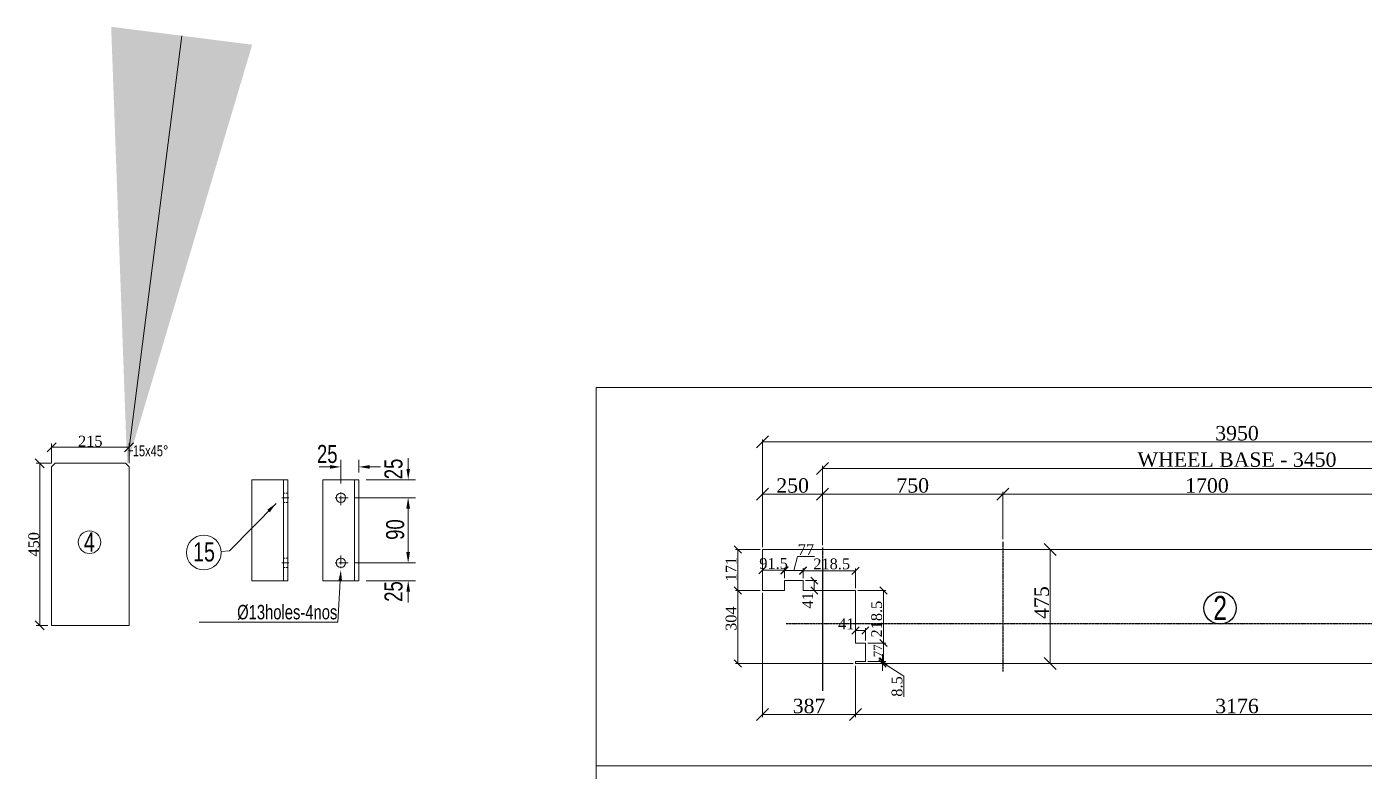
# Model space of a CAD drawing. Extents: x -1308 to 40334, y 1812 to 41869.
# Drawn here: x 31445 to 37013, y 38772 to 41869 of the extents above; entities that cross this region are included whole.
import ezdxf
from ezdxf import colors
from ezdxf.entities.mleader import LeaderData, LeaderLine
from ezdxf.math import Vec2, Vec3

# ---------------------------------------------------------------- set-up
doc = ezdxf.new("R2010")
doc.units = 0
doc.header["$LTSCALE"] = 0.4
doc.header["$MEASUREMENT"] = 0
for name, pattern in [('ACAD_ISO04W100', [30, 24, -3, 0, -3]), ('CENTER', [50.8, 31.75, -6.35, 6.35, -6.35]), ('HIDDEN', [9.525, 6.35, -3.175])]:
    doc.linetypes.add(name, pattern=pattern)
doc.layers.get('0').update_dxf_attribs({"lineweight": 20})
for name, color, linetype, lineweight in [('CENTRE', 3, 'CENTER', 9), ('Dim', 7, 'Continuous', 9), ('Hidden', 2, 'HIDDEN', 13)]:
    doc.layers.add(name, color=color, linetype=linetype, lineweight=lineweight)
doc.styles.add('Rome', font='times.ttf')
doc.styles.get("Standard").update_dxf_attribs({"font": 'swisscl.ttf'})
doc.dimstyles.new('swaminathan$0', dxfattribs={"dimscale": 5, "dimtxt": 5, "dimasz": 3, "dimexe": 2, "dimexo": 2, "dimgap": 1, "dimtad": 1, "dimzin": 9, "dimdsep": 46, "dimtxsty": 'Standard', "dimcen": -2, "dimclrd": 256, "dimclre": 256, "dimclrt": 256, "dimadec": 0, "dimazin": 0, "dimtfac": 0.7, "dimtofl": 0, "dimtmove": 1, "dimatfit": 3, "dimfxl": 1, "dimtolj": 2, "dimtzin": 9, "dimlwd": -1, "dimlwe": -1, "dimarcsym": 0})
doc.dimstyles.new('swaminathan$7', dxfattribs={"dimscale": 5, "dimtxt": 5, "dimasz": 5, "dimexe": 2, "dimexo": 2, "dimgap": 3, "dimtad": 1, "dimzin": 9, "dimdsep": 46, "dimtxsty": 'Standard', "dimcen": 2, "dimclrd": 256, "dimclre": 256, "dimadec": 0, "dimazin": 0, "dimtfac": 0.7, "dimtofl": 0, "dimtmove": 1, "dimatfit": 3, "dimfxl": 1, "dimtolj": 2, "dimtzin": 9, "dimlwd": -1, "dimlwe": -1, "dimarcsym": 0})

# ---------------------------------------------------------------- blocks, each defined once
blk = doc.blocks.new('_Oblique')
at = {"layer": 'Dim', "color": 0, "lineweight": -2}
blk.add_line((-0.5, -0.5), (0.5, 0.5), dxfattribs=at)
blk = doc.blocks.new('*D1084')
at = {"layer": 'Dim', "transparency": 16777216}
for p, q in [((22672, 28424.9), (22629.2, 28424.9)), ((22639.2, 28424.9), (22639.2, 27974.9)), ((22662, 27974.9), (22629.2, 27974.9))]:
    blk.add_line(p, q, dxfattribs=at)
at = {"layer": 'Dim', "transparency": 16777216, "xscale": 25, "yscale": 25, "zscale": 25}
for p, rotation in [((22639.2, 28424.9), 90), ((22639.2, 27974.9), 270)]:
    blk.add_blockref('_Oblique', p, dxfattribs=dict(at, rotation=rotation))
at = {"layer": 'Dim', "lineweight": -2, "transparency": 16777216, "insert": (22622.7, 28199.9), "char_height": 30, "attachment_point": 5, "rotation": 90, "style": 'Rome'}
blk.add_mtext('\\A2;450', dxfattribs=at)
blk = doc.blocks.new('*D1085')
at = {"layer": 'Dim', "transparency": 16777216}
for p, q in [((22672, 28424.9), (22672, 28479.3)), ((22887, 28424.9), (22887, 28479.3)), ((22672, 28469.3), (22887, 28469.3))]:
    blk.add_line(p, q, dxfattribs=at)
at = {"layer": 'Dim', "transparency": 16777216, "xscale": 25, "yscale": 25, "zscale": 25, "rotation": 180}
blk.add_blockref('_Oblique', (22672, 28469.3), dxfattribs=at)
at = {"layer": 'Dim', "transparency": 16777216, "xscale": 25, "yscale": 25, "zscale": 25}
blk.add_blockref('_Oblique', (22887, 28469.3), dxfattribs=at)
at = {"layer": 'Dim', "lineweight": -2, "transparency": 16777216, "insert": (22779.5, 28485.8), "char_height": 30, "attachment_point": 5, "style": 'Rome'}
blk.add_mtext('\\A2;215', dxfattribs=at)
blk = doc.blocks.new('*D1192')
at = {"transparency": 16777216}
for p, q in [((29924.8, 30675.9), (30008, 30675.9)), ((29998, 30660.9), (29998, 30600.9)), ((29924.8, 30585.9), (30008, 30585.9))]:
    blk.add_line(p, q, dxfattribs=at)
for points in [[(29995.5, 30660.9), (30000.5, 30660.9), (29998, 30675.9)], [(29995.5, 30600.9), (30000.5, 30600.9), (29998, 30585.9)]]:
    blk.add_solid(points, dxfattribs=at)
at = {"transparency": 16777216, "insert": (29980.2, 30631.8), "char_height": 25, "attachment_point": 5, "rotation": 90}
blk.add_mtext('\\A2;90', dxfattribs=at)
blk = doc.blocks.new('*D1193')
at = {"transparency": 16777216}
for p, q in [((29998.2, 30715.9), (29998.2, 30730.9)), ((29939.8, 30700.9), (30008.2, 30700.9)), ((29924.8, 30675.9), (30008.2, 30675.9)), ((29998.2, 30660.9), (29998.2, 30645.9))]:
    blk.add_line(p, q, dxfattribs=at)
for points in [[(29995.7, 30715.9), (30000.7, 30715.9), (29998.2, 30700.9)], [(29995.7, 30660.9), (30000.7, 30660.9), (29998.2, 30675.9)]]:
    blk.add_solid(points, dxfattribs=at)
at = {"transparency": 16777216, "insert": (29977.9, 30715.9), "char_height": 25, "attachment_point": 5, "rotation": 90}
blk.add_mtext('\\A2;25', dxfattribs=at)
blk = doc.blocks.new('*D1194')
at = {"transparency": 16777216}
for p, q in [((29998.2, 30600.9), (29998.2, 30615.9)), ((29924.8, 30585.9), (30008.2, 30585.9)), ((29939.8, 30560.9), (30008.2, 30560.9)), ((29998.2, 30545.9), (29998.2, 30530.9))]:
    blk.add_line(p, q, dxfattribs=at)
for points in [[(29995.7, 30600.9), (30000.7, 30600.9), (29998.2, 30585.9)], [(29995.7, 30545.9), (30000.7, 30545.9), (29998.2, 30560.9)]]:
    blk.add_solid(points, dxfattribs=at)
at = {"transparency": 16777216, "insert": (29977.9, 30545.9), "char_height": 25, "attachment_point": 5, "rotation": 90}
blk.add_mtext('\\A2;25', dxfattribs=at)
blk = doc.blocks.new('*D1195')
at = {"transparency": 16777216}
for p, q in [((29889.8, 30718.7), (29874.8, 30718.7)), ((29904.8, 30695.9), (29904.8, 30728.7)), ((29929.8, 30710.9), (29929.8, 30728.7)), ((29944.8, 30718.7), (29959.8, 30718.7))]:
    blk.add_line(p, q, dxfattribs=at)
for points in [[(29889.8, 30721.2), (29889.8, 30716.2), (29904.8, 30718.7)], [(29944.8, 30721.2), (29944.8, 30716.2), (29929.8, 30718.7)]]:
    blk.add_solid(points, dxfattribs=at)
at = {"transparency": 16777216, "insert": (29885.9, 30736.5), "char_height": 25, "attachment_point": 5}
blk.add_mtext('\\A2;25', dxfattribs=at)
blk = doc.blocks.new('*D1288')
at = {"layer": 'Dim', "transparency": 16777216}
for p, q in [((34895.1, 39209.7), (34895.1, 38997.2)), ((38071.1, 39166.7), (38071.1, 38997.2)), ((34895.1, 39007.2), (38071.1, 39007.2))]:
    blk.add_line(p, q, dxfattribs=at)
at = {"layer": 'Dim', "transparency": 16777216, "xscale": 50, "yscale": 50, "zscale": 50, "rotation": 180}
blk.add_blockref('_Oblique', (34895.1, 39007.2), dxfattribs=at)
at = {"layer": 'Dim', "transparency": 16777216, "xscale": 50, "yscale": 50, "zscale": 50}
blk.add_blockref('_Oblique', (38071.1, 39007.2), dxfattribs=at)
at = {"layer": 'Dim', "lineweight": -2, "transparency": 16777216, "insert": (36483.1, 39042.8), "char_height": 60, "attachment_point": 5, "style": 'Rome'}
blk.add_mtext('\\A2;3176', dxfattribs=at)
blk = doc.blocks.new('*D1289')
at = {"layer": 'Dim', "transparency": 16777216}
for p, q in [((34508.1, 39704.7), (34508.1, 40152.2)), ((38458.1, 39704.7), (38458.1, 40152.2)), ((34508.1, 40142.2), (38458.1, 40142.2))]:
    blk.add_line(p, q, dxfattribs=at)
at = {"layer": 'Dim', "transparency": 16777216, "xscale": 50, "yscale": 50, "zscale": 50, "rotation": 180}
blk.add_blockref('_Oblique', (34508.1, 40142.2), dxfattribs=at)
at = {"layer": 'Dim', "transparency": 16777216, "xscale": 50, "yscale": 50, "zscale": 50}
blk.add_blockref('_Oblique', (38458.1, 40142.2), dxfattribs=at)
at = {"layer": 'Dim', "lineweight": -2, "transparency": 16777216, "insert": (36483.1, 40177.8), "char_height": 60, "attachment_point": 5, "style": 'Rome'}
blk.add_mtext('\\A2;3950', dxfattribs=at)
blk = doc.blocks.new('*D1290')
at = {"layer": 'Dim', "transparency": 16777216}
for p, q in [((34758.1, 39712.7), (34758.1, 40041.9)), ((38208.1, 39712.7), (38208.1, 40041.9)), ((38208.1, 40031.9), (34758.1, 40031.9))]:
    blk.add_line(p, q, dxfattribs=at)
at = {"layer": 'Dim', "transparency": 16777216, "xscale": 50, "yscale": 50, "zscale": 50, "rotation": 180}
blk.add_blockref('_Oblique', (34758.1, 40031.9), dxfattribs=at)
at = {"layer": 'Dim', "transparency": 16777216, "xscale": 50, "yscale": 50, "zscale": 50}
blk.add_blockref('_Oblique', (38208.1, 40031.9), dxfattribs=at)
at = {"layer": 'Dim', "lineweight": -2, "transparency": 16777216, "insert": (36483.1, 40067.6), "char_height": 60, "attachment_point": 5, "style": 'Rome'}
blk.add_mtext('\\A2;WHEEL BASE - 3450', dxfattribs=at)
blk = doc.blocks.new('*D1291')
at = {"layer": 'Dim', "transparency": 16777216}
for p, q in [((34758.1, 39712.7), (34758.1, 39934.8)), ((34758.1, 39924.8), (35508.1, 39924.8)), ((35508.1, 39736.7), (35508.1, 39934.8))]:
    blk.add_line(p, q, dxfattribs=at)
at = {"layer": 'Dim', "transparency": 16777216, "xscale": 50, "yscale": 50, "zscale": 50, "rotation": 180}
blk.add_blockref('_Oblique', (34758.1, 39924.8), dxfattribs=at)
at = {"layer": 'Dim', "transparency": 16777216, "xscale": 50, "yscale": 50, "zscale": 50}
blk.add_blockref('_Oblique', (35508.1, 39924.8), dxfattribs=at)
at = {"layer": 'Dim', "lineweight": -2, "transparency": 16777216, "insert": (35133.1, 39960.4), "char_height": 60, "attachment_point": 5, "style": 'Rome'}
blk.add_mtext('\\A2;750', dxfattribs=at)
blk = doc.blocks.new('*D1292')
at = {"layer": 'Dim', "transparency": 16777216}
for p, q in [((34508.1, 39712.7), (34508.1, 39934.8)), ((34758.1, 39924.8), (34508.1, 39924.8)), ((34758.1, 39712.7), (34758.1, 39934.8))]:
    blk.add_line(p, q, dxfattribs=at)
at = {"layer": 'Dim', "transparency": 16777216, "xscale": 50, "yscale": 50, "zscale": 50, "rotation": 180}
blk.add_blockref('_Oblique', (34508.1, 39924.8), dxfattribs=at)
at = {"layer": 'Dim', "transparency": 16777216, "xscale": 50, "yscale": 50, "zscale": 50}
blk.add_blockref('_Oblique', (34758.1, 39924.8), dxfattribs=at)
at = {"layer": 'Dim', "lineweight": -2, "transparency": 16777216, "insert": (34633.1, 39960.3), "char_height": 60, "attachment_point": 5, "style": 'Rome'}
blk.add_mtext('\\A2;250', dxfattribs=at)
blk = doc.blocks.new('*D1295')
at = {"layer": 'Dim', "transparency": 16777216}
for p, q in [((35508.1, 39736.7), (35508.1, 39934.8)), ((37208.1, 39924.8), (35508.1, 39924.8)), ((37208.1, 39724.7), (37208.1, 39934.8))]:
    blk.add_line(p, q, dxfattribs=at)
at = {"layer": 'Dim', "transparency": 16777216, "xscale": 50, "yscale": 50, "zscale": 50, "rotation": 180}
blk.add_blockref('_Oblique', (35508.1, 39924.8), dxfattribs=at)
at = {"layer": 'Dim', "transparency": 16777216, "xscale": 50, "yscale": 50, "zscale": 50}
blk.add_blockref('_Oblique', (37208.1, 39924.8), dxfattribs=at)
at = {"layer": 'Dim', "lineweight": -2, "transparency": 16777216, "insert": (36358.1, 39960.4), "char_height": 60, "attachment_point": 5, "style": 'Rome'}
blk.add_mtext('\\A2;1700', dxfattribs=at)
blk = doc.blocks.new('*D1302')
at = {"layer": 'Dim', "transparency": 16777216}
for p, q in [((34638.1, 39606.9), (34652.9, 39665.7)), ((34652.9, 39665.7), (34724, 39665.7)), ((34599.6, 39574.7), (34599.6, 39616.9)), ((34599.6, 39606.9), (34676.6, 39606.9)), ((34676.6, 39574.7), (34676.6, 39616.9))]:
    blk.add_line(p, q, dxfattribs=at)
at = {"layer": 'Dim', "transparency": 16777216, "xscale": 30, "yscale": 30, "zscale": 30, "rotation": 180}
blk.add_blockref('_Oblique', (34599.6, 39606.9), dxfattribs=at)
at = {"layer": 'Dim', "transparency": 16777216, "xscale": 30, "yscale": 30, "zscale": 30}
blk.add_blockref('_Oblique', (34676.6, 39606.9), dxfattribs=at)
at = {"layer": 'Dim', "lineweight": -2, "transparency": 16777216, "insert": (34688.5, 39693.6), "char_height": 45, "attachment_point": 5, "style": 'Rome'}
blk.add_mtext('\\A2;77', dxfattribs=at)
blk = doc.blocks.new('*D1303')
at = {"layer": 'Dim', "transparency": 16777216}
for p, q in [((34676.6, 39574.7), (34676.6, 39615.9)), ((34676.6, 39605.9), (34895.1, 39605.9)), ((34895.1, 39533.7), (34895.1, 39615.9))]:
    blk.add_line(p, q, dxfattribs=at)
at = {"layer": 'Dim', "transparency": 16777216, "xscale": 30, "yscale": 30, "zscale": 30, "rotation": 180}
blk.add_blockref('_Oblique', (34676.6, 39605.9), dxfattribs=at)
at = {"layer": 'Dim', "transparency": 16777216, "xscale": 30, "yscale": 30, "zscale": 30}
blk.add_blockref('_Oblique', (34895.1, 39605.9), dxfattribs=at)
at = {"layer": 'Dim', "lineweight": -2, "transparency": 16777216, "insert": (34795.8, 39633.9), "char_height": 45, "attachment_point": 5, "style": 'Rome'}
blk.add_mtext('\\A2;218.5', dxfattribs=at)
blk = doc.blocks.new('*D1304')
at = {"layer": 'Dim', "transparency": 16777216}
for p, q in [((34508.1, 39533.7), (34508.1, 39617.9)), ((34599.6, 39607.9), (34508.1, 39607.9)), ((34599.6, 39574.7), (34599.6, 39617.9))]:
    blk.add_line(p, q, dxfattribs=at)
at = {"layer": 'Dim', "transparency": 16777216, "xscale": 30, "yscale": 30, "zscale": 30, "rotation": 180}
blk.add_blockref('_Oblique', (34508.1, 39607.9), dxfattribs=at)
at = {"layer": 'Dim', "transparency": 16777216, "xscale": 30, "yscale": 30, "zscale": 30}
blk.add_blockref('_Oblique', (34599.6, 39607.9), dxfattribs=at)
at = {"layer": 'Dim', "lineweight": -2, "transparency": 16777216, "insert": (34553.8, 39635.8), "char_height": 45, "attachment_point": 5, "style": 'Rome'}
blk.add_mtext('\\A2;91.5', dxfattribs=at)
blk = doc.blocks.new('*D1305')
at = {"layer": 'Dim', "transparency": 16777216}
for p, q in [((34686.6, 39564.7), (34733.3, 39564.7)), ((34723.3, 39564.7), (34723.3, 39523.7)), ((34686.6, 39523.7), (34733.3, 39523.7))]:
    blk.add_line(p, q, dxfattribs=at)
at = {"layer": 'Dim', "transparency": 16777216, "xscale": 30, "yscale": 30, "zscale": 30}
for p, rotation in [((34723.3, 39564.7), 90), ((34723.3, 39523.7), 270)]:
    blk.add_blockref('_Oblique', p, dxfattribs=dict(at, rotation=rotation))
at = {"layer": 'Dim', "lineweight": -2, "transparency": 16777216, "insert": (34695.8, 39482.8), "char_height": 45, "attachment_point": 5, "rotation": 90, "style": 'Rome'}
blk.add_mtext('\\A2;41', dxfattribs=at)
blk = doc.blocks.new('*D1306')
at = {"layer": 'Dim', "transparency": 16777216}
for p, q in [((34498.1, 39694.7), (34394.9, 39694.7)), ((34404.9, 39694.7), (34404.9, 39523.7)), ((34498.1, 39523.7), (34394.9, 39523.7))]:
    blk.add_line(p, q, dxfattribs=at)
at = {"layer": 'Dim', "transparency": 16777216, "xscale": 30, "yscale": 30, "zscale": 30}
for p, rotation in [((34404.9, 39694.7), 90), ((34404.9, 39523.7), 270)]:
    blk.add_blockref('_Oblique', p, dxfattribs=dict(at, rotation=rotation))
at = {"layer": 'Dim', "lineweight": -2, "transparency": 16777216, "insert": (34376.9, 39612.7), "char_height": 45, "attachment_point": 5, "rotation": 90, "style": 'Rome'}
blk.add_mtext('\\A2;171', dxfattribs=at)
blk = doc.blocks.new('*D1312')
at = {"layer": 'Dim', "transparency": 16777216}
for p, q in [((34905.1, 39523.7), (35021.3, 39523.7)), ((35011.3, 39523.7), (35011.3, 39305.2)), ((34946.1, 39305.2), (35021.3, 39305.2))]:
    blk.add_line(p, q, dxfattribs=at)
at = {"layer": 'Dim', "transparency": 16777216, "xscale": 30, "yscale": 30, "zscale": 30}
for p, rotation in [((35011.3, 39523.7), 90), ((35011.3, 39305.2), 270)]:
    blk.add_blockref('_Oblique', p, dxfattribs=dict(at, rotation=rotation))
at = {"layer": 'Dim', "lineweight": -2, "transparency": 16777216, "insert": (34983.3, 39404.7), "char_height": 45, "attachment_point": 5, "rotation": 90, "style": 'Rome'}
blk.add_mtext('\\A2;218.5', dxfattribs=at)
blk = doc.blocks.new('*D1313')
at = {"layer": 'Dim', "transparency": 16777216}
for p, q in [((34946.1, 39305.2), (35021.3, 39305.2)), ((35011.3, 39305.2), (35011.3, 39228.2)), ((34946.1, 39228.2), (35021.3, 39228.2))]:
    blk.add_line(p, q, dxfattribs=at)
at = {"layer": 'Dim', "transparency": 16777216, "xscale": 30, "yscale": 30, "zscale": 30}
for p, rotation in [((35011.3, 39305.2), 90), ((35011.3, 39228.2), 270)]:
    blk.add_blockref('_Oblique', p, dxfattribs=dict(at, rotation=rotation))
at = {"layer": 'Dim', "lineweight": -2, "transparency": 16777216, "insert": (34988.4, 39272.8), "char_height": 35, "attachment_point": 5, "rotation": 90, "style": 'Rome'}
blk.add_mtext('\\A2;77', dxfattribs=at)
blk = doc.blocks.new('*D1314')
at = {"layer": 'Dim', "transparency": 16777216}
for p, q in [((35007.2, 39228.2), (35007.2, 39258.2)), ((34905.1, 39219.7), (35017.2, 39219.7)), ((34946.1, 39228.2), (35017.2, 39228.2)), ((35007.2, 39228.2), (35007.2, 39219.7)), ((35007.2, 39223.9), (35096.1, 39166.7)), ((35007.2, 39219.7), (35007.2, 39189.7)), ((35096.1, 39166.7), (35096.1, 39082))]:
    blk.add_line(p, q, dxfattribs=at)
at = {"layer": 'Dim', "transparency": 16777216, "xscale": 30, "yscale": 30, "zscale": 30}
for p, rotation in [((35007.2, 39228.2), 270), ((35007.2, 39219.7), 90)]:
    blk.add_blockref('_Oblique', p, dxfattribs=dict(at, rotation=rotation))
at = {"layer": 'Dim', "lineweight": -2, "transparency": 16777216, "insert": (35068.1, 39124.3), "char_height": 45, "attachment_point": 5, "rotation": 90, "style": 'Rome'}
blk.add_mtext('\\A2;8.5', dxfattribs=at)
blk = doc.blocks.new('*D1315')
at = {"layer": 'Dim', "transparency": 16777216}
for p, q in [((34895.1, 39315.2), (34895.1, 39367.1)), ((34936.1, 39315.2), (34936.1, 39367.1)), ((34936.1, 39357.1), (34895.1, 39357.1))]:
    blk.add_line(p, q, dxfattribs=at)
at = {"layer": 'Dim', "transparency": 16777216, "xscale": 30, "yscale": 30, "zscale": 30, "rotation": 180}
blk.add_blockref('_Oblique', (34895.1, 39357.1), dxfattribs=at)
at = {"layer": 'Dim', "transparency": 16777216, "xscale": 30, "yscale": 30, "zscale": 30}
blk.add_blockref('_Oblique', (34936.1, 39357.1), dxfattribs=at)
at = {"layer": 'Dim', "lineweight": -2, "transparency": 16777216, "insert": (34856.5, 39384.6), "char_height": 45, "attachment_point": 5, "style": 'Rome'}
blk.add_mtext('\\A2;41', dxfattribs=at)
blk = doc.blocks.new('*D1316')
at = {"layer": 'Dim', "transparency": 16777216}
for p, q in [((34498.1, 39523.7), (34395, 39523.7)), ((34405, 39523.7), (34405, 39219.7)), ((34885.1, 39219.7), (34395, 39219.7))]:
    blk.add_line(p, q, dxfattribs=at)
at = {"layer": 'Dim', "transparency": 16777216, "xscale": 30, "yscale": 30, "zscale": 30}
for p, rotation in [((34405, 39523.7), 90), ((34405, 39219.7), 270)]:
    blk.add_blockref('_Oblique', p, dxfattribs=dict(at, rotation=rotation))
at = {"layer": 'Dim', "lineweight": -2, "transparency": 16777216, "insert": (34377.1, 39406.7), "char_height": 45, "attachment_point": 5, "rotation": 90, "style": 'Rome'}
blk.add_mtext('\\A2;304', dxfattribs=at)
blk = doc.blocks.new('*D1317')
at = {"layer": 'Dim', "transparency": 16777216}
for p, q in [((34508.1, 39513.7), (34508.1, 38997.2)), ((34895.1, 39209.7), (34895.1, 38997.2)), ((34508.1, 39007.2), (34895.1, 39007.2))]:
    blk.add_line(p, q, dxfattribs=at)
at = {"layer": 'Dim', "transparency": 16777216, "xscale": 50, "yscale": 50, "zscale": 50, "rotation": 180}
blk.add_blockref('_Oblique', (34508.1, 39007.2), dxfattribs=at)
at = {"layer": 'Dim', "transparency": 16777216, "xscale": 50, "yscale": 50, "zscale": 50}
blk.add_blockref('_Oblique', (34895.1, 39007.2), dxfattribs=at)
at = {"layer": 'Dim', "lineweight": -2, "transparency": 16777216, "insert": (34701.6, 39042.8), "char_height": 60, "attachment_point": 5, "style": 'Rome'}
blk.add_mtext('\\A2;387', dxfattribs=at)
blk = doc.blocks.new('*D1327')
at = {"layer": 'Dim', "transparency": 16777216}
for p, q in [((35518.1, 39694.7), (35716, 39694.7)), ((35706, 39219.7), (35706, 39694.7)), ((35518.1, 39219.7), (35716, 39219.7))]:
    blk.add_line(p, q, dxfattribs=at)
at = {"layer": 'Dim', "transparency": 16777216, "xscale": 50, "yscale": 50, "zscale": 50}
for p, rotation in [((35706, 39694.7), 90), ((35706, 39219.7), 270)]:
    blk.add_blockref('_Oblique', p, dxfattribs=dict(at, rotation=rotation))
at = {"layer": 'Dim', "lineweight": -2, "transparency": 16777216, "insert": (35670.4, 39473.5), "char_height": 60, "attachment_point": 5, "rotation": 90, "style": 'Rome'}
blk.add_mtext('\\A2;475', dxfattribs=at)
blk = doc.blocks.new('15T EC Diaphram')
at = {"color": 0}
for p, q in [((22681.969, 28424.921), (22671.969, 28414.921)), ((22671.969, 27974.921), (22671.969, 28414.921)), ((22681.969, 28424.921), (22876.969, 28424.921)), ((22876.969, 28424.921), (22886.969, 28414.921)), ((22886.969, 28414.921), (22886.969, 27974.921)), ((22671.969, 27974.921), (22886.969, 27974.921))]:
    blk.add_line(p, q, dxfattribs=at)
at = {"layer": 'Dim', "lineweight": -2}
blk.add_circle((22777.41, 28205.749), 31.396, dxfattribs=at)
at = {"layer": 'Dim', "lineweight": -2, "insert": (22777.019, 28206.528), "char_height": 53.333, "attachment_point": 5}
blk.add_mtext('4', dxfattribs=at)
at = {"layer": 'Dim', "lineweight": -2}
dim = blk.add_linear_dim(base=(22886.969, 28469.273), p1=(22671.969, 28414.921), p2=(22886.969, 28414.921), dimstyle='swaminathan$0', override={"dimtxt": 6, "dimasz": 5, "dimgap": 0.25, "dimtxsty": 'Rome', "dimblk1": 'Oblique', "dimblk2": 'Oblique', "dimsah": 1}, dxfattribs=at)
dim.commit()
dim.dimension.update_dxf_attribs({"geometry": '*D1085', "text_midpoint": (22779.469, 28469.273), "dimtype": 128})
dim = blk.add_linear_dim(base=(22639.246, 27974.921), p1=(22681.969, 28424.921), p2=(22671.969, 27974.921), angle=90, dimstyle='swaminathan$0', override={"dimtxt": 6, "dimasz": 5, "dimgap": 0.25, "dimtxsty": 'Rome', "dimblk1": 'Oblique', "dimblk2": 'Oblique', "dimsah": 1}, dxfattribs=at)
dim.commit()
dim.dimension.update_dxf_attribs({"geometry": '*D1084', "text_midpoint": (22639.246, 28199.921), "dimtype": 128})
at = {"color": 0}
ml = blk.add_multileader_mtext('Standard', dxfattribs=at)
ml.set_content('15x45%%D')
ml.set_leader_properties(linetype='ByLayer', lineweight=-1)
ml.build(insert=Vec2(0, 0))
ml.multileader.update_dxf_attribs({"text_right_attachment_type": 6, "dogleg_length": 0.36, "arrow_head_size": 1200})
ctx = ml.context
ctx.base_point, ctx.char_height, ctx.arrow_head_size, ctx.landing_gap_size, ctx.plane_origin = Vec3(22897.191, 28459.004), 30, 1200, 0.09, Vec3(22886.969, 28414.921)
ctx.right_attachment = 6
notes = []
notes.append((ctx, [(0, (1, 1, 0), (22886.571, 28459.004), (1, 0), 10.621, [(0, [(22881.642, 28420.248)], 0, [])])]))
ctx.mtext.insert, ctx.mtext.flow_direction = Vec3(22897.281, 28474.309), 5
for ctx, leaders in notes:
    for number, flags, end, landing, length, lines in leaders:
        leader = LeaderData()
        leader.index, (leader.has_last_leader_line, leader.has_dogleg_vector, leader.attachment_direction) = number, flags
        leader.last_leader_point, leader.dogleg_vector, leader.dogleg_length = Vec3(end), Vec3(landing), length
        for number, points, colour, breaks in lines:
            line = LeaderLine()
            line.index, line.vertices, line.color, line.breaks = number, Vec3.list(points), colors.encode_raw_color(colour), breaks
            leader.lines.append(line)
        ctx.leaders.append(leader)
blk = doc.blocks.new('angle lj')
for p, q in [((29831.295, 30560.866), (29831.295, 30700.866)), ((29879.802, 30560.866), (29879.802, 30700.866)), ((29879.802, 30700.866), (29929.802, 30700.866)), ((29923.802, 30700.866), (29923.802, 30560.866)), ((29929.802, 30560.866), (29929.802, 30700.866)), ((29879.802, 30560.866), (29929.802, 30560.866))]:
    blk.add_line(p, q)
for centre in [(29904.802, 30675.866), (29904.802, 30585.866)]:
    blk.add_circle(centre, 6.5)
at = {"layer": 'CENTRE'}
for p, q in [((29904.802, 30665.866), (29904.802, 30685.866)), ((29832.577, 30675.866), (29822.795, 30675.866)), ((29914.802, 30675.866), (29894.802, 30675.866)), ((29904.802, 30595.866), (29904.802, 30575.866)), ((29832.577, 30585.866), (29822.795, 30585.866)), ((29914.802, 30585.866), (29894.802, 30585.866))]:
    blk.add_line(p, q, dxfattribs=at)
at = {"layer": 'Dim', "lineweight": -2}
for p, q in [((29831.295, 30700.866), (29781.295, 30700.866)), ((29781.295, 30700.866), (29781.295, 30560.866)), ((29825.295, 30700.866), (29825.295, 30560.866)), ((29831.295, 30560.866), (29781.295, 30560.866))]:
    blk.add_line(p, q, dxfattribs=at)
blk.add_circle((29714.433, 30599.914), 24.114, dxfattribs=at)
at = {"layer": 'Hidden', "color": 0}
for p, q in [((29831.295, 30682.366), (29825.295, 30682.366)), ((29831.295, 30669.366), (29825.295, 30669.366)), ((29831.295, 30592.366), (29825.295, 30592.366)), ((29831.295, 30579.366), (29825.295, 30579.366))]:
    blk.add_line(p, q, dxfattribs=at)
at = {"layer": 'Dim', "lineweight": -2, "insert": (29714.824, 30600.693), "char_height": 26.6667, "attachment_point": 5}
blk.add_mtext('15', dxfattribs=at)
at = {"color": 0}
dim = blk.add_linear_dim(base=(29904.802, 30718.696), p1=(29929.802, 30700.866), p2=(29904.802, 30685.866), dimstyle='swaminathan$0', dxfattribs=at)
dim.commit()
dim.dimension.update_dxf_attribs({"geometry": '*D1195', "text_midpoint": (29885.883, 30718.696), "dimtype": 128})
for base, p1, p2, angle, picture, middle in [((29998.222, 30700.866), (29914.802, 30675.866), (29929.802, 30700.866), 90, '*D1193', (29995.722, 30715.866)), ((29998.012, 30585.866), (29914.802, 30675.866), (29914.802, 30585.866), 90, '*D1192', (29998.012, 30631.755)), ((29998.222, 30560.866), (29914.802, 30585.866), (29929.802, 30560.866), 270, '*D1194', (29995.722, 30545.866))]:
    dim = blk.add_linear_dim(base=base, p1=p1, p2=p2, angle=angle, dimstyle='swaminathan$0', dxfattribs=at)
    dim.commit()
    dim.dimension.update_dxf_attribs({"geometry": picture, "text_midpoint": middle, "dimtype": 128})
at = {"lineweight": -2}
blk.add_leader([(29814.758, 30668.151), (29749.984, 30602.143), (29738.5, 30601.423)], dimstyle='swaminathan$7', override={"dimasz": 3, "dimtad": 0}, dxfattribs=at)
at = {"color": 0}
ml = blk.add_multileader_mtext('Standard', dxfattribs=at)
ml.set_content('%%C13holes-4nos')
ml.set_leader_properties(linetype='ByLayer', lineweight=-1)
ml.build(insert=Vec2(0, 0))
ml.multileader.update_dxf_attribs({"text_right_attachment_type": 6, "dogleg_length": 0.36, "arrow_head_size": 15})
ctx = ml.context
ctx.base_point, ctx.char_height, ctx.arrow_head_size, ctx.landing_gap_size, ctx.plane_origin = Vec3(29753.63, 30516.998), 20, 15, 0.09, Vec3(29683.444, 30457.471)
ctx.right_attachment, ctx.text_align_type = 6, 2
notes = []
notes.append((ctx, [(1, (1, 1, 0), (29900.317, 30503.332), (-1, 0), 0.36, [(0, [(29904.802, 30575.866)], 0, [])])]))
ctx.mtext.insert, ctx.mtext.alignment, ctx.mtext.flow_direction = Vec3(29899.867, 30527.332), 3, 5
for ctx, leaders in notes:
    for number, flags, end, landing, length, lines in leaders:
        leader = LeaderData()
        leader.index, (leader.has_last_leader_line, leader.has_dogleg_vector, leader.attachment_direction) = number, flags
        leader.last_leader_point, leader.dogleg_vector, leader.dogleg_length = Vec3(end), Vec3(landing), length
        for number, points, colour, breaks in lines:
            line = LeaderLine()
            line.index, line.vertices, line.color, line.breaks = number, Vec3.list(points), colors.encode_raw_color(colour), breaks
            leader.lines.append(line)
        ctx.leaders.append(leader)

msp = doc.modelspace()

# ---------------------------------------------------------------- linework, layer by layer
at = {"color": 0}
for p, q in [((34508.096, 39694.663), (38458.096, 39694.663)), ((34508.096, 39694.663), (34508.096, 39523.663)), ((34599.596, 39523.663), (34599.596, 39564.663)), ((34599.596, 39564.663), (34676.596, 39564.663)), ((34676.596, 39564.663), (34676.596, 39523.663)), ((34599.596, 39523.663), (34508.096, 39523.663)), ((34895.096, 39523.663), (34676.596, 39523.663)), ((34895.096, 39523.663), (34895.096, 39305.163)), ((34895.096, 39305.163), (34936.096, 39305.163)), ((34936.096, 39305.163), (34936.096, 39228.163)), ((34895.096, 39228.163), (34895.096, 39219.663)), ((34936.096, 39228.163), (34895.096, 39228.163)), ((34895.096, 39219.663), (38071.096, 39219.663))]:
    msp.add_line(p, q, dxfattribs=at)
at = {"color": 7, "true_color": 0xffffff}
msp.add_line((34758.096, 39621.663), (34758.096, 39131.663), dxfattribs=at)
msp.add_line((34758.096, 39621.663), (34758.096, 39131.663), dxfattribs=at)
at = {"color": 0}
for points in [[(33815.635, 40368.05), (38931.504, 40368.05), (38931.504, 38793.909), (33815.635, 38793.909)], [(33815.635, 38793.909), (38931.504, 38793.909), (38931.504, 37219.767), (33815.635, 37219.767)]]:
    msp.add_lwpolyline(points, close=True, dxfattribs=at)
at = {"layer": 'CENTRE', "color": 0, "linetype": 'ACAD_ISO04W100', "lineweight": -2}
for p, q in [((34758.096, 39702.663), (34758.096, 39106.663)), ((35508.096, 39726.663), (35508.096, 39186.663)), ((34758.096, 39646.663), (34758.096, 39106.663)), ((34606.753, 39386.663), (38466.096, 39386.663))]:
    msp.add_line(p, q, dxfattribs=at)
at = {"layer": 'Dim', "lineweight": -2}
msp.add_circle((36412.561, 39450.398), 67.096, dxfattribs=at)

# ---------------------------------------------------------------- block references
at = {"color": 0}
for name, p, xscale, yscale, zscale in [('15T EC Diaphram', (-2459.713, -2584.117), 1.5, 1.5, 1.5), ('angle lj', (-56961.726, -52118.203), 3, 3, 3)]:
    msp.add_blockref(name, p, dxfattribs=dict(at, xscale=xscale, yscale=yscale, zscale=zscale))

# ---------------------------------------------------------------- texts
at = {"layer": 'Dim', "lineweight": -2, "insert": (36412.952, 39451.178), "char_height": 100, "attachment_point": 5}
msp.add_mtext('2', dxfattribs=at)

# ---------------------------------------------------------------- dimensions: what is measured, and where the dimension line sits
at = {"layer": 'Dim', "lineweight": -2}
dim = msp.add_linear_dim(base=(34758.096, 40031.939), p1=(38208.096, 39702.663), p2=(34758.096, 39702.663), text='WHEEL BASE - <>', dimstyle='swaminathan$0', override={"dimtxt": 12, "dimasz": 10, "dimtxsty": 'Rome', "dimblk1": 'Oblique', "dimblk2": 'Oblique', "dimsah": 1}, dxfattribs=at)
dim.commit()
dim.dimension.update_dxf_attribs({"geometry": '*D1290', "text_midpoint": (36483.096, 40067.609)})
for base, p1, p2, picture, middle in [((38458.096, 40142.152), (34508.096, 39694.663), (38458.096, 39694.663), '*D1289', (36483.096, 40177.758)), ((34508.096, 39924.802), (34758.096, 39702.663), (34508.096, 39702.663), '*D1292', (34633.096, 39960.321)), ((35508.096, 39924.802), (34758.096, 39702.663), (35508.096, 39726.663), '*D1291', (35133.096, 39960.408)), ((35508.096, 39924.802), (37208.096, 39714.663), (35508.096, 39726.663), '*D1295', (36358.096, 39960.408))]:
    dim = msp.add_linear_dim(base=base, p1=p1, p2=p2, dimstyle='swaminathan$0', override={"dimtxt": 12, "dimasz": 10, "dimtxsty": 'Rome', "dimblk1": 'Oblique', "dimblk2": 'Oblique', "dimsah": 1}, dxfattribs=at)
    dim.commit()
    dim.dimension.update_dxf_attribs({"geometry": picture, "text_midpoint": middle})
for base, p1, p2, override, picture, middle in [((34404.861, 39523.663), (34508.096, 39694.663), (34508.096, 39523.663), {"dimtxt": 9, "dimasz": 6, "dimtxsty": 'Rome', "dimblk1": 'Oblique', "dimblk2": 'Oblique', "dimsah": 1}, '*D1306', (34404.861, 39612.74)), ((35705.985, 39694.663), (35508.096, 39219.663), (35508.096, 39694.663), {"dimtxt": 12, "dimasz": 10, "dimtxsty": 'Rome', "dimblk1": 'Oblique', "dimblk2": 'Oblique', "dimsah": 1}, '*D1327', (35705.985, 39473.501)), ((34404.967, 39219.663), (34508.096, 39523.663), (34895.096, 39219.663), {"dimtxt": 9, "dimasz": 6, "dimtxsty": 'Rome', "dimblk1": 'Oblique', "dimblk2": 'Oblique', "dimsah": 1}, '*D1316', (34404.967, 39406.689)), ((34723.288, 39523.663), (34676.596, 39564.663), (34676.596, 39523.663), {"dimtxt": 9, "dimasz": 6, "dimtxsty": 'Rome', "dimblk1": 'Oblique', "dimblk2": 'Oblique', "dimsah": 1}, '*D1305', (34723.288, 39482.757)), ((35011.279, 39305.163), (34895.096, 39523.663), (34936.096, 39305.163), {"dimtxt": 9, "dimasz": 6, "dimtxsty": 'Rome', "dimblk1": 'Oblique', "dimblk2": 'Oblique', "dimsah": 1}, '*D1312', (35011.279, 39404.682)), ((35011.279, 39228.163), (34936.096, 39305.163), (34936.096, 39228.163), {"dimtxt": 7, "dimasz": 6, "dimtxsty": 'Rome', "dimblk1": 'Oblique', "dimblk2": 'Oblique', "dimsah": 1}, '*D1313', (35011.279, 39272.751)), ((35007.185, 39219.663), (34936.096, 39228.163), (34895.096, 39219.663), {"dimtxt": 9, "dimasz": 6, "dimtxsty": 'Rome', "dimblk1": 'Oblique', "dimblk2": 'Oblique', "dimsah": 1}, '*D1314', (35096.1, 39161.664))]:
    dim = msp.add_linear_dim(base=base, p1=p1, p2=p2, angle=90, dimstyle='swaminathan$0', override=override, dxfattribs=at)
    dim.commit()
    dim.dimension.update_dxf_attribs({"geometry": picture, "text_midpoint": middle, "dimtype": 160})
for base, p1, p2, override, picture, middle in [((34676.596, 39606.891), (34599.596, 39564.663), (34676.596, 39564.663), {"dimtxt": 9, "dimasz": 6, "dimtxsty": 'Rome', "dimblk1": 'Oblique', "dimblk2": 'Oblique', "dimsah": 1}, '*D1302', (34657.946, 39665.672)), ((34508.096, 39607.853), (34599.596, 39564.663), (34508.096, 39523.663), {"dimtxt": 9, "dimasz": 6, "dimtxsty": 'Rome', "dimblk1": 'Oblique', "dimblk2": 'Oblique', "dimsah": 1}, '*D1304', (34553.846, 39607.853)), ((34895.096, 39605.929), (34676.596, 39564.663), (34895.096, 39523.663), {"dimtxt": 9, "dimasz": 6, "dimtxsty": 'Rome', "dimblk1": 'Oblique', "dimblk2": 'Oblique', "dimsah": 1}, '*D1303', (34795.846, 39605.929)), ((34895.096, 39007.189), (34508.096, 39523.663), (34895.096, 39219.663), {"dimtxt": 12, "dimasz": 10, "dimtxsty": 'Rome', "dimblk1": 'Oblique', "dimblk2": 'Oblique', "dimsah": 1}, '*D1317', (34701.596, 39007.189)), ((34895.096, 39357.101), (34936.096, 39305.163), (34895.096, 39305.163), {"dimtxt": 9, "dimasz": 6, "dimtxsty": 'Rome', "dimblk1": 'Oblique', "dimblk2": 'Oblique', "dimsah": 1}, '*D1315', (34856.465, 39357.101)), ((38071.096, 39007.189), (34895.096, 39219.663), (38071.096, 39176.663), {"dimtxt": 12, "dimasz": 10, "dimtxsty": 'Rome', "dimblk1": 'Oblique', "dimblk2": 'Oblique', "dimsah": 1}, '*D1288', (36483.096, 39007.189))]:
    dim = msp.add_linear_dim(base=base, p1=p1, p2=p2, dimstyle='swaminathan$0', override=override, dxfattribs=at)
    dim.commit()
    dim.dimension.update_dxf_attribs({"geometry": picture, "text_midpoint": middle, "dimtype": 160})

doc.saveas('drawing.dxf')
